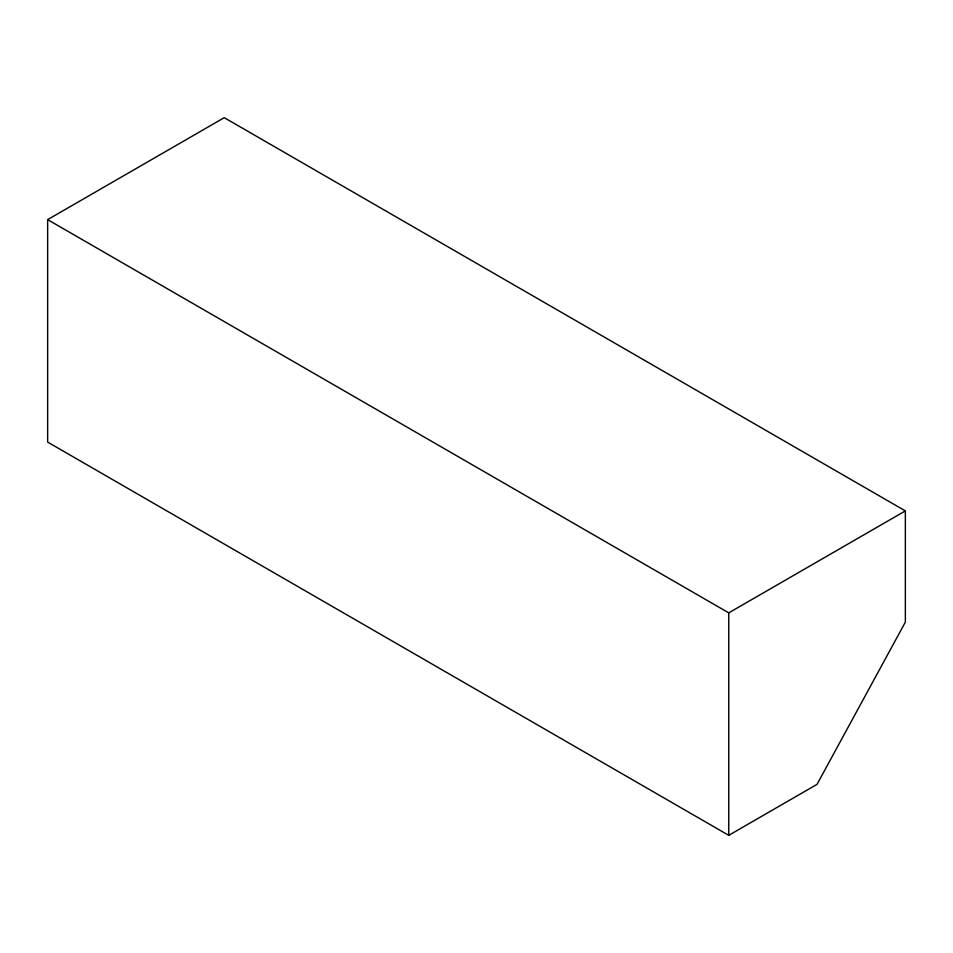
<?xml version="1.0" encoding="UTF-8"?>
<svg xmlns="http://www.w3.org/2000/svg" width="953" height="953" viewBox="0 0 953 953"><rect width="100%" height="100%" fill="white"/><g stroke="black" fill="none" stroke-linecap="round" stroke-linejoin="round"><path stroke-width="1.43" d="M47.65 219.631L224.253 117.672L905.35 510.903L905.35 622.13L817.043 784.343L728.747 835.328L47.65 442.097L47.65 219.631L728.747 612.862L905.35 510.903M728.747 612.862L728.747 835.328"/></g></svg>
